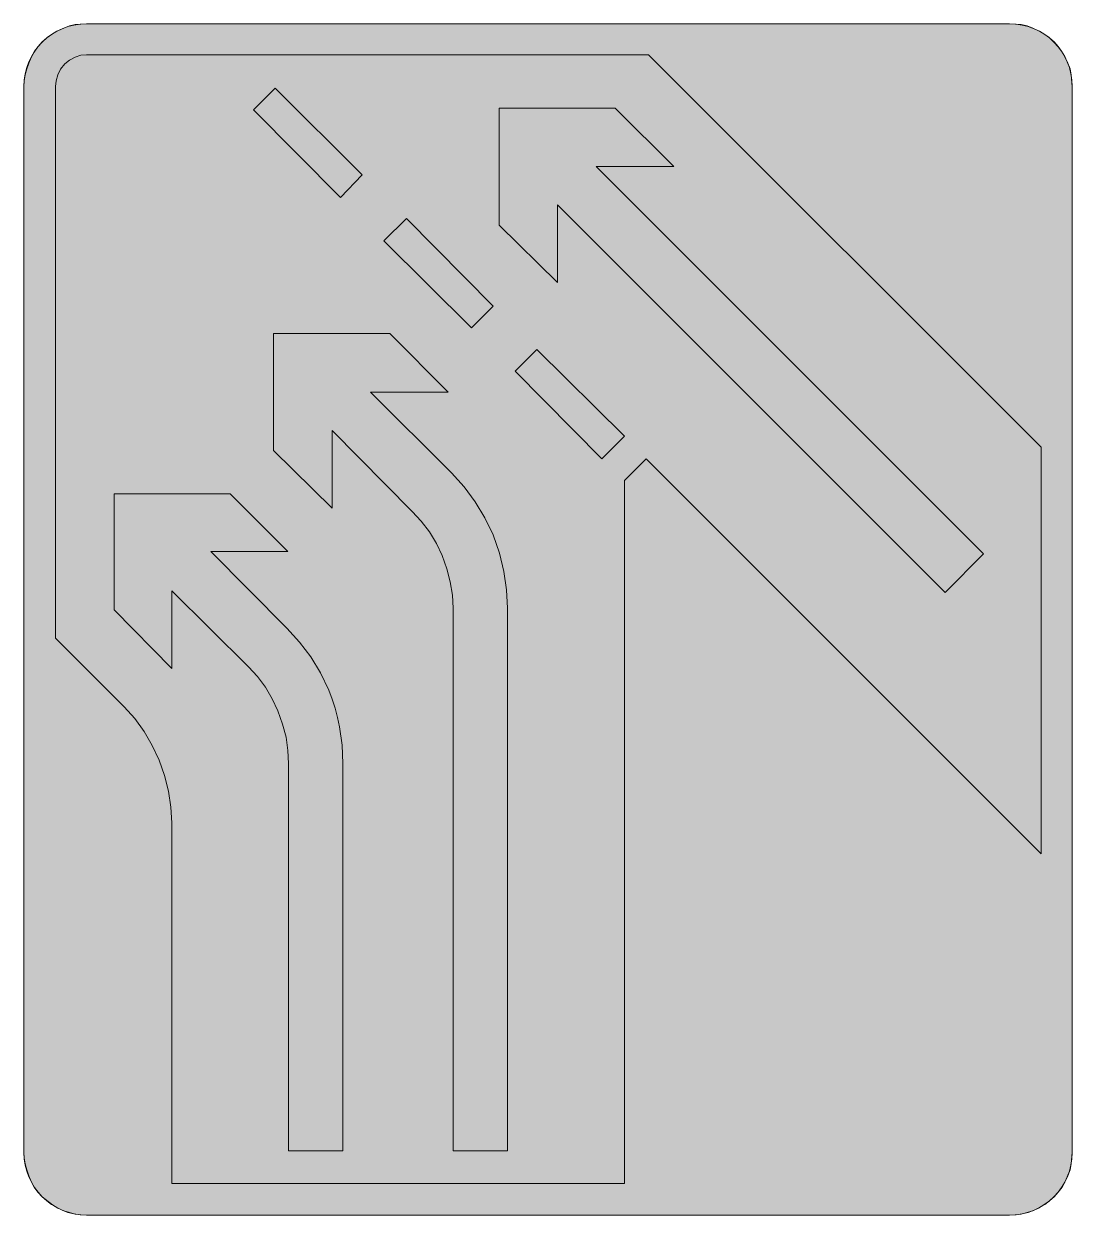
# Model space of a CAD drawing. Header units: metres. Extents: x 172 to 398, y 8 to 264.
import ezdxf

# ---------------------------------------------------------------- set-up
doc = ezdxf.new("R2010")
doc.units = ezdxf.units.M
for name, color, linetype, true_color in [('FILL_LIME_00FF00', 7, 'Continuous', 0x00ff00), ('FILL_WHITE_FFFFFF', 7, 'Continuous', 0xffffff), ('STROKE_LIME_00FF00', 7, 'Continuous', 0x00ff00)]:
    doc.layers.add(name, color=color, linetype=linetype, true_color=true_color)

msp = doc.modelspace()

# ---------------------------------------------------------------- hatches: boundary and pattern name
at = {"layer": 'FILL_LIME_00FF00', "true_color": 0x00ff00}
h = msp.add_hatch(color=7, dxfattribs=at)
h.dxf.hatch_style = 1
h.paths.add_polyline_path([(390.96, 173.16), (390.96, 85.5), (305.82, 170.64), (301.14, 165.96), (301.14, 14.4), (203.58, 14.4), (203.58, 92.16), (203.41, 95.56), (202.91, 98.98), (202.06, 102.36), (200.88, 105.66), (199.4, 108.83), (197.64, 111.82), (195.62, 114.62), (193.32, 117.18), (178.56, 131.94), (178.56, 250.92), (178.67, 252.16), (179.01, 253.42), (179.62, 254.64), (180.54, 255.78), (181.58, 256.62), (182.75, 257.24), (183.98, 257.63), (185.22, 257.76), (306.36, 257.76), (390.96, 173.16)])
at = {"layer": 'FILL_WHITE_FFFFFF', "true_color": 0xffffff}
h = msp.add_hatch(color=7, dxfattribs=at)
h.dxf.hatch_style = 1
h.paths.add_polyline_path([(384.12, 264.42), (386.64, 264.24), (387.92, 263.96), (389.16, 263.52), (390.37, 262.94), (391.55, 262.26), (392.65, 261.44), (393.66, 260.46), (394.64, 259.45), (395.46, 258.34), (396.14, 257.17), (396.72, 255.96), (397.16, 254.72), (397.44, 253.44), (397.62, 250.92), (397.62, 21.06), (397.44, 18.61), (397.16, 17.34), (396.72, 16.02), (396.14, 14.81), (395.46, 13.63), (394.64, 12.53), (393.66, 11.52), (392.65, 10.61), (391.55, 9.79), (390.37, 9.06), (389.16, 8.46), (386.64, 7.81), (385.36, 7.62), (384.12, 7.56), (185.22, 7.56), (184.01, 7.62), (182.79, 7.81), (180.36, 8.46), (179.07, 9.06), (177.89, 9.79), (175.68, 11.52), (174.77, 12.53), (173.97, 13.63), (173.3, 14.81), (172.8, 16.02), (172.33, 17.34), (171.99, 18.61), (171.79, 19.84), (171.72, 21.06), (171.72, 250.92), (171.79, 252.16), (171.99, 253.44), (172.33, 254.72), (172.8, 255.96), (173.3, 257.17), (173.97, 258.34), (174.77, 259.45), (175.68, 260.46), (176.77, 261.44), (177.89, 262.26), (179.07, 262.94), (180.36, 263.52), (181.58, 263.96), (182.79, 264.24), (184.01, 264.38), (185.22, 264.42), (384.12, 264.42)])
h = msp.add_hatch(color=7, dxfattribs=at)
h.dxf.hatch_style = 1
h.paths.add_polyline_path([(221.22, 245.88), (225.9, 250.56), (244.62, 231.84), (239.94, 226.98), (221.22, 245.88)])
h = msp.add_hatch(color=7, dxfattribs=at)
h.dxf.hatch_style = 1
h.paths.add_polyline_path([(274.14, 246.24), (299.16, 246.24), (311.76, 233.64), (295.02, 233.64), (378.54, 150.12), (370.26, 141.84), (286.74, 225.36), (286.74, 208.62), (274.14, 221.04), (274.14, 246.24)])
h = msp.add_hatch(color=7, dxfattribs=at)
h.dxf.hatch_style = 1
h.paths.add_polyline_path([(249.3, 217.62), (254.16, 222.48), (272.88, 203.58), (268.2, 198.9), (249.3, 217.62)])
h = msp.add_hatch(color=7, dxfattribs=at)
h.dxf.hatch_style = 1
h.paths.add_polyline_path([(250.56, 197.64), (263.16, 185.04), (246.42, 185.04), (263.88, 167.58), (266.58, 164.61), (268.99, 161.39), (271.09, 157.94), (272.88, 154.26), (274.19, 150.32), (275.15, 146.34), (275.74, 142.36), (275.94, 138.42), (275.94, 21.42), (264.24, 21.42), (264.24, 138.42), (264.08, 141.25), (263.61, 144.09), (262.87, 146.92), (261.9, 149.76), (260.66, 152.39), (259.13, 154.87), (257.37, 157.18), (255.42, 159.3), (238.14, 176.76), (238.14, 160.02), (225.54, 172.44), (225.54, 197.64), (250.56, 197.64)])
h = msp.add_hatch(color=7, dxfattribs=at)
h.dxf.hatch_style = 1
h.paths.add_polyline_path([(277.56, 189.54), (282.24, 194.22), (301.14, 175.5), (296.28, 170.64), (277.56, 189.54)])
h = msp.add_hatch(color=7, dxfattribs=at)
h.dxf.hatch_style = 1
h.paths.add_polyline_path([(216.18, 163.08), (228.6, 150.66), (212.04, 150.66), (228.42, 134.1), (231.12, 131.13), (233.53, 127.91), (235.63, 124.46), (237.42, 120.78), (238.17, 118.81), (238.81, 116.84), (239.34, 114.85), (239.76, 112.86), (240.31, 108.88), (240.48, 104.94), (240.48, 21.42), (228.78, 21.42), (228.78, 104.94), (228.64, 107.77), (228.22, 110.61), (227.49, 113.44), (226.44, 116.28), (225.23, 118.91), (223.76, 121.39), (222.06, 123.7), (220.14, 125.82), (203.58, 142.2), (203.58, 125.46), (191.16, 138.06), (191.16, 163.08), (216.18, 163.08)])

# ---------------------------------------------------------------- linework, layer by layer
at = {"layer": 'FILL_LIME_00FF00', "lineweight": 0, "true_color": 0x00ff00}
msp.add_lwpolyline([(390.96, 173.16), (390.96, 85.5), (305.82, 170.64), (301.14, 165.96), (301.14, 14.4), (203.58, 14.4), (203.58, 92.16), (203.41, 95.56), (202.91, 98.98), (202.06, 102.36), (200.88, 105.66), (199.4, 108.83), (197.64, 111.82), (195.62, 114.62), (193.32, 117.18), (178.56, 131.94), (178.56, 250.92), (178.67, 252.16), (179.01, 253.42), (179.62, 254.64), (180.54, 255.78), (181.58, 256.62), (182.75, 257.24), (183.98, 257.63), (185.22, 257.76), (306.36, 257.76)], close=True, dxfattribs=at)
at = {"layer": 'FILL_WHITE_FFFFFF', "lineweight": 0, "true_color": 0xffffff}
for points in [[(384.12, 264.42), (386.64, 264.24), (387.92, 263.96), (389.16, 263.52), (390.37, 262.94), (391.55, 262.26), (392.65, 261.44), (393.66, 260.46), (394.64, 259.45), (395.46, 258.34), (396.14, 257.17), (396.72, 255.96), (397.16, 254.72), (397.44, 253.44), (397.62, 250.92), (397.62, 21.06), (397.44, 18.61), (397.16, 17.34), (396.72, 16.02), (396.14, 14.81), (395.46, 13.63), (394.64, 12.53), (393.66, 11.52), (392.65, 10.61), (391.55, 9.79), (390.37, 9.06), (389.16, 8.46), (386.64, 7.81), (385.36, 7.62), (384.12, 7.56), (185.22, 7.56), (184.01, 7.62), (182.79, 7.81), (180.36, 8.46), (179.07, 9.06), (177.89, 9.79), (175.68, 11.52), (174.77, 12.53), (173.97, 13.63), (173.3, 14.81), (172.8, 16.02), (172.33, 17.34), (171.99, 18.61), (171.79, 19.84), (171.72, 21.06), (171.72, 250.92), (171.79, 252.16), (171.99, 253.44), (172.33, 254.72), (172.8, 255.96), (173.3, 257.17), (173.97, 258.34), (174.77, 259.45), (175.68, 260.46), (176.77, 261.44), (177.89, 262.26), (179.07, 262.94), (180.36, 263.52), (181.58, 263.96), (182.79, 264.24), (184.01, 264.38), (185.22, 264.42)], [(221.22, 245.88), (225.9, 250.56), (244.62, 231.84), (239.94, 226.98)], [(274.14, 246.24), (299.16, 246.24), (311.76, 233.64), (295.02, 233.64), (378.54, 150.12), (370.26, 141.84), (286.74, 225.36), (286.74, 208.62), (274.14, 221.04)], [(249.3, 217.62), (254.16, 222.48), (272.88, 203.58), (268.2, 198.9)], [(250.56, 197.64), (263.16, 185.04), (246.42, 185.04), (263.88, 167.58), (266.58, 164.61), (268.99, 161.39), (271.09, 157.94), (272.88, 154.26), (274.19, 150.32), (275.15, 146.34), (275.74, 142.36), (275.94, 138.42), (275.94, 21.42), (264.24, 21.42), (264.24, 138.42), (264.08, 141.25), (263.61, 144.09), (262.87, 146.92), (261.9, 149.76), (260.66, 152.39), (259.13, 154.87), (257.37, 157.18), (255.42, 159.3), (238.14, 176.76), (238.14, 160.02), (225.54, 172.44), (225.54, 197.64)], [(277.56, 189.54), (282.24, 194.22), (301.14, 175.5), (296.28, 170.64)], [(216.18, 163.08), (228.6, 150.66), (212.04, 150.66), (228.42, 134.1), (231.12, 131.13), (233.53, 127.91), (235.63, 124.46), (237.42, 120.78), (238.17, 118.81), (238.81, 116.84), (239.34, 114.85), (239.76, 112.86), (240.31, 108.88), (240.48, 104.94), (240.48, 21.42), (228.78, 21.42), (228.78, 104.94), (228.64, 107.77), (228.22, 110.61), (227.49, 113.44), (226.44, 116.28), (225.23, 118.91), (223.76, 121.39), (222.06, 123.7), (220.14, 125.82), (203.58, 142.2), (203.58, 125.46), (191.16, 138.06), (191.16, 163.08)]]:
    msp.add_lwpolyline(points, close=True, dxfattribs=at)
at = {"layer": 'STROKE_LIME_00FF00', "lineweight": 0, "true_color": 0x00ff00}
for points in [[(185.22, 264.42), (183.85, 264.35), (182.52, 264.15), (181.23, 263.82), (180, 263.37), (178.82, 262.81), (177.71, 262.14), (176.66, 261.37), (175.7, 260.51), (174.83, 259.55), (174.05, 258.51), (173.36, 257.4), (172.79, 256.22), (172.33, 254.97), (172, 253.67), (171.79, 252.32), (171.72, 250.92)], [(384.12, 264.42), (185.22, 264.42)], [(397.62, 250.92), (397.55, 252.32), (397.35, 253.67), (397.02, 254.97), (396.57, 256.22), (396.01, 257.4), (395.34, 258.51), (394.57, 259.55), (393.71, 260.51), (392.75, 261.37), (391.71, 262.14), (390.6, 262.81), (389.42, 263.37), (388.17, 263.82), (386.87, 264.15), (385.52, 264.35), (384.12, 264.42)], [(171.72, 250.92), (171.72, 21.06)], [(397.62, 21.06), (397.62, 250.92)], [(171.72, 21.06), (171.79, 19.69), (172, 18.36), (172.33, 17.07), (172.79, 15.84), (173.36, 14.66), (174.05, 13.55), (174.83, 12.5), (175.7, 11.54), (176.66, 10.67), (177.71, 9.89), (178.82, 9.2), (180, 8.63), (181.23, 8.17), (182.52, 7.84), (183.85, 7.63), (185.22, 7.56)], [(384.12, 7.56), (385.52, 7.63), (386.87, 7.84), (388.17, 8.17), (389.42, 8.63), (390.6, 9.2), (391.71, 9.89), (392.75, 10.67), (393.71, 11.54), (394.57, 12.5), (395.34, 13.55), (396.01, 14.66), (396.57, 15.84), (397.02, 17.07), (397.35, 18.36), (397.55, 19.69), (397.62, 21.06)], [(185.22, 7.56), (384.12, 7.56)]]:
    msp.add_lwpolyline(points, dxfattribs=at)

doc.saveas('drawing.dxf')
